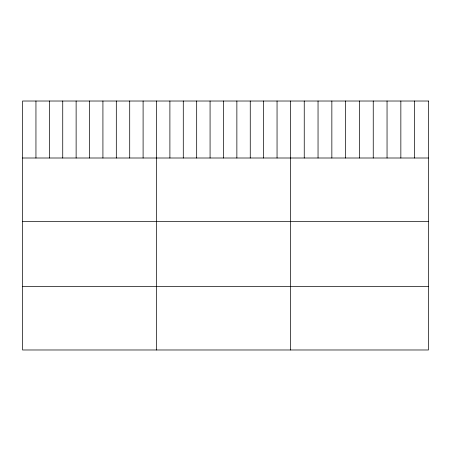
<?xml version="1.0" encoding="UTF-8"?>
<svg xmlns="http://www.w3.org/2000/svg" width="451" height="451" viewBox="0 0 451 451"><rect width="100%" height="100%" fill="white"/><g stroke="black" fill="none" stroke-linecap="round" stroke-linejoin="round"><path stroke-width="0.68" d="M22.55 158.002L428.45 158.002M22.55 221.351L428.45 221.351M22.55 286.627L428.45 286.627M414.649 101.018L414.649 158.002M400.849 101.018L400.849 158.002M387.048 101.018L387.048 158.002M373.248 101.018L373.248 158.002M359.447 101.018L359.447 158.002M345.646 101.018L345.646 158.002M331.846 101.018L331.846 158.002M318.045 101.018L318.045 158.002M304.245 101.018L304.245 158.002M290.444 101.018L290.444 349.982M277.049 101.018L277.049 158.002M263.655 101.018L263.655 158.002M250.26 101.018L250.26 158.002M236.865 101.018L236.865 158.002M223.47 101.018L223.47 158.002M210.076 101.018L210.076 158.002M196.681 101.018L196.681 158.002M183.286 101.018L183.286 158.002M169.892 101.018L169.892 158.002M156.497 101.018L156.497 349.982M143.102 101.018L143.102 158.002M129.708 101.018L129.708 158.002M116.313 101.018L116.313 158.002M102.918 101.018L102.918 158.002M89.523 101.018L89.523 158.002M76.129 101.018L76.129 158.002M62.734 101.018L62.734 158.002M49.339 101.018L49.339 158.002M35.945 101.018L35.945 158.002M428.45 101.018L22.55 101.018L22.55 349.982L428.45 349.982L428.45 101.018"/></g></svg>
